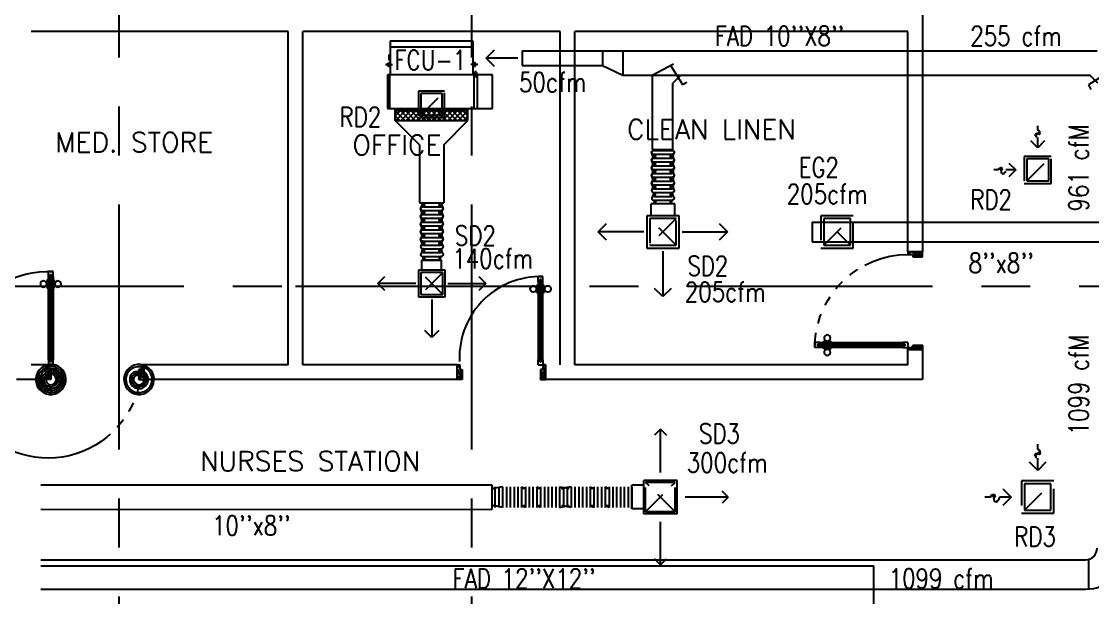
# Model space of a CAD drawing. Extents: x 417866029 to 417866302, y 43498045 to 43498122.
# Drawn here: x 417866034.4 to 417866045.34, y 43498059 to 43498064.87 of the extents above; entities that cross this region are included whole.
import ezdxf
from ezdxf.enums import TextEntityAlignment as Align

# ---------------------------------------------------------------- set-up
doc = ezdxf.new("R2010")
doc.units = 0
doc.header["$MEASUREMENT"] = 0
doc.linetypes.add('CENTERX2', pattern=[4, 2.5, -0.5, 0.5, -0.5])
doc.linetypes.add('HIDDEN', pattern=[0.375, 0.25, -0.125])
doc.layers.get('0').update_dxf_attribs({"linetype": 'CONTINUOUS'})
for name, color, linetype in [('A_COUNTER', 9, 'CONTINUOUS'), ('AXES', 11, 'CENTERX2'), ('DOOR', 9, 'CONTINUOUS'), ('DUCT', 6, 'CONTINUOUS'), ('EXDUCT', 10, 'CONTINUOUS'), ('FCU', 6, 'CONTINUOUS'), ('Locker', 9, 'CONTINUOUS'), ('M-AC-FLEX', 7, 'CONTINUOUS'), ('M-EGU.', 2, 'CONTINUOUS'), ('M-TEXT', 2, 'CONTINUOUS'), ('RM-NAME', 9, 'CONTINUOUS'), ('WALL', 9, 'CONTINUOUS')]:
    doc.layers.add(name, color=color, linetype=linetype)
doc.styles.add('ROMANS', font='ROMANS.shx', dxfattribs={"width": 0.6})

# ---------------------------------------------------------------- blocks, each defined once
blk = doc.blocks.new('DOOR90')
at = {"layer": 'DOOR', "color": 7, "linetype": 'ByBlock'}
for p, q in [((-150, 0), (0, 0)), ((-150, 0), (-150, -25)), ((0, -50), (-114, 0)), ((0, -50), (-40, 0)), ((0, -50), (0, 0)), ((-1000, -25), (-1050, -25)), ((-1050, -75), (-1050, -25)), ((-1050, -25), (-1050, -75)), ((-1000, -75), (-1050, -75)), ((-1000, -42), (-1020, -42)), ((-1020, -42), (-1020, -58)), ((-1000, -58), (-1020, -58)), ((-1000, -25), (-1000, -42)), ((-1000, -58), (-1000, -75)), ((-878, -18), (-968, -18)), ((-968, -25), (-968, -18)), ((-968, -75), (-968, -82)), ((-878, -82), (-968, -82)), ((-955, -9), (-890, -9)), ((-955, -18), (-955, -9)), ((-955, -18), (-890, -18)), ((-955, -82), (-890, -82)), ((-955, -82), (-955, -91)), ((-955, -91), (-890, -91)), ((-890, -18), (-890, -9)), ((-890, -82), (-890, -91)), ((-878, -25), (-878, -18)), ((-878, -75), (-878, -82)), ((-200, -25), (-150, -25)), ((-200, -42), (-200, -25)), ((-180, -42), (-200, -42)), ((-200, -58), (-180, -58)), ((-200, -75), (-200, -58)), ((-150, -75), (-200, -75)), ((-180, -58), (-180, -42)), ((-150, -25), (-100, -25)), ((-150, -75), (-150, -25)), ((-100, -25), (-100, -50)), ((0, -50), (-100, -37)), ((-100, -50), (0, -50)), ((0, -850), (-114, -900)), ((-100, -875), (-100, -850)), ((0, -850), (-100, -863)), ((-100, -850), (0, -850)), ((0, -850), (-40, -900)), ((0, -850), (0, -900)), ((-150, -875), (-100, -875)), ((-150, -900), (-150, -875)), ((-150, -900), (0, -900)), ((0, -900), (-150, -900))]:
    blk.add_line(p, q, dxfattribs=at)
at = {"layer": 'DOOR', "linetype": 'ByBlock'}
for p, q in [((-200, -25), (-1000, -25)), ((-200, -42), (-1000, -42)), ((-200, -58), (-1000, -58)), ((-1000, -75), (-200, -75))]:
    blk.add_line(p, q, dxfattribs=at)
at = {"layer": 'DOOR', "color": 7, "linetype": 'ByBlock'}
for centre in [(-923, 24), (-923, -124)]:
    blk.add_circle(centre, 32.4, dxfattribs=at)
for centre, radius, start, end in [((0, -50), 154, 161.1053, 166.2858), ((0, -50), 94.4, 148.0182, 180), ((0, -50), 134, 158.1598, 169.28), ((0, -50), 114, 154.0838, 167.3774), ((0, -50), 74.4, 137.7764, 180), ((0, -50), 54.4, 113.2074, 180), ((0, -50), 34.4, 90, 180), ((0, -50), 14.4, 90, 180), ((0, -850), 94.4, 180, 211.9818), ((0, -850), 74.4, 180, 222.2236), ((0, -850), 54.4, 180, 246.7926), ((0, -850), 34.4, 180, 270), ((0, -850), 14.4, 180, 270), ((0, -850), 154, 193.7142, 198.8947), ((0, -850), 134, 190.72, 201.8402)]:
    blk.add_arc(centre, radius, start, end, dxfattribs=at)
at = {"layer": 'DOOR', "linetype": 'HIDDEN', "ltscale": 0.5}
blk.add_arc((-222, -50), 828, 178.2701, 275.003, dxfattribs=at)
blk = doc.blocks.new('DOOR-10')
at = {"layer": 'DOOR', "color": 0, "linetype": 'ByBlock'}
for p, q in [((-26, 1100), (-76, 1100)), ((-76, 1100), (-26, 1100)), ((-76, 1050), (-76, 1100)), ((-26, 1050), (-26, 1100)), ((-83, 1005), (-92, 1005)), ((-92, 1005), (-92, 940)), ((-76, 1018), (-83, 1018)), ((-83, 928), (-83, 1018)), ((-83, 1005), (-83, 940)), ((-59, 1050), (-76, 1050)), ((-43, 1070), (-59, 1070)), ((-59, 1050), (-59, 1070)), ((-43, 1050), (-43, 1070)), ((-26, 1050), (-43, 1050)), ((-26, 1018), (-18, 1018)), ((-18, 928), (-18, 1018)), ((-18, 1005), (-9, 1005)), ((-18, 1005), (-18, 940)), ((-9, 1005), (-9, 940)), ((-83, 940), (-92, 940)), ((-76, 928), (-83, 928)), ((-26, 928), (-18, 928)), ((-18, 940), (-9, 940)), ((-1001, 0), (-1001, 150)), ((-1001, 150), (-976, 150)), ((-1001, 150), (-1001, 0)), ((-976, 150), (-976, 100)), ((-76, 200), (-59, 200)), ((-76, 150), (-76, 200)), ((-76, 150), (-26, 150)), ((-59, 200), (-59, 180)), ((-59, 180), (-43, 180)), ((-43, 200), (-26, 200)), ((-43, 180), (-43, 200)), ((-26, 200), (-26, 150)), ((-1, 150), (-26, 150)), ((-26, 150), (-26, 100)), ((-951, 0), (-1001, 0)), ((-976, 100), (-951, 100)), ((-951, 100), (-951, 0)), ((-51, 100), (-51, 0)), ((-26, 100), (-51, 100)), ((-51, 0), (-1, 0))]:
    blk.add_line(p, q, dxfattribs=at)
at = {"layer": 'DOOR', "linetype": 'ByBlock'}
for p, q in [((-76, 1050), (-76, 200)), ((-59, 200), (-59, 1050)), ((-43, 200), (-43, 1050)), ((-26, 200), (-26, 1050))]:
    blk.add_line(p, q, dxfattribs=at)
at = {"layer": 'DOOR', "color": 9, "linetype": 'ByBlock'}
for p, q in [((-951, 0), (-1001, 114)), ((-51, 0), (-1, 114)), ((-1, 0), (-1, 150)), ((-951, 0), (-1001, 40)), ((-951, 0), (-964, 100)), ((-51, 0), (-37, 100)), ((-51, 0), (-1, 40))]:
    blk.add_line(p, q, dxfattribs=at)
at = {"layer": 'DOOR', "color": 0, "linetype": 'ByBlock'}
for centre in [(-124, 973), (23, 973)]:
    blk.add_circle(centre, 32.4, dxfattribs=at)
at = {"layer": 'DOOR', "linetype": 'HIDDEN', "ltscale": 0.5}
blk.add_arc((-23, 149), 952, 93.1482, 179.9482, dxfattribs=at)
at = {"layer": 'DOOR', "color": 9, "linetype": 'ByBlock'}
for centre, radius, start, end in [((-951, 0), 154, 103.7142, 108.8947), ((-951, 0), 134, 100.72, 111.8402), ((-51, 0), 134, 68.1598, 79.28), ((-51, 0), 114, 64.0838, 77.3774), ((-51, 0), 154, 71.1053, 76.2858), ((-951, 0), 94.4, 90, 121.9818), ((-951, 0), 74.4, 90, 132.2236), ((-951, 0), 54.4, 90, 156.7926), ((-951, 0), 34.4, 90, 180), ((-951, 0), 14.4, 90, 180), ((-51, 0), 94.4, 58.0182, 90), ((-51, 0), 74.4, 47.7764, 90), ((-51, 0), 54.4, 23.2074, 90), ((-51, 0), 34.4, 0, 90), ((-51, 0), 14.4, 0, 90)]:
    blk.add_arc(centre, radius, start, end, dxfattribs=at)
blk = doc.blocks.new('*X37')
at = {"color": 0}
for p, q in [((16890, -2467), (16943, -2414)), ((16890, -2520), (16990, -2420)), ((16990, -2565), (16890, -2465)), ((16890, -2573), (16990, -2473)), ((16990, -2512), (16892, -2414)), ((16990, -2459), (16945, -2414)), ((16990, -2619), (16890, -2519)), ((16890, -2626), (16990, -2526)), ((16990, -2672), (16890, -2572)), ((16890, -2679), (16990, -2579)), ((16990, -2725), (16890, -2625)), ((16890, -2732), (16990, -2632)), ((16990, -2778), (16890, -2678)), ((16890, -2785), (16990, -2685)), ((16990, -2831), (16890, -2731)), ((16890, -2838), (16990, -2738)), ((16990, -2884), (16890, -2784)), ((16890, -2891), (16990, -2791)), ((16990, -2937), (16890, -2837)), ((16890, -2944), (16990, -2844)), ((16990, -2990), (16890, -2890)), ((16890, -2997), (16990, -2897)), ((16990, -3043), (16890, -2943)), ((16890, -3050), (16990, -2950)), ((16990, -3096), (16890, -2996)), ((16890, -3103), (16990, -3003)), ((16990, -3149), (16890, -3049)), ((16892, -3155), (16990, -3056)), ((16944, -3155), (16890, -3102)), ((16945, -3155), (16990, -3109))]:
    blk.add_line(p, q, dxfattribs=at)
blk = doc.blocks.new('WHE06')
at = {"color": 3}
for p, q in [((689, 622), (346, 622)), ((346, 622), (346, 469)), ((689, 469), (689, 622)), ((232, 452), (232, 422)), ((232, 452), (252, 452)), ((242, 472), (242, 399)), ((252, 452), (252, 422)), ((305, 448), (373, 448)), ((321, 458), (321, 438)), ((321, 458), (346, 458)), ((321, 438), (346, 438)), ((60, -422), (60, 422)), ((212, 437), (269, 437)), ((346, 430), (689, 430)), ((811, 371), (689, 371)), ((711, -371), (711, 371)), ((811, -371), (811, 371)), ((142, -437), (142, -422)), ((142, -437), (197, -437)), ((197, -437), (197, -422)), ((221, -437), (269, -437)), ((232, -452), (232, -422)), ((242, -472), (242, -399)), ((252, -452), (252, -422)), ((346, -430), (689, -430)), ((811, -371), (689, -371)), ((232, -452), (252, -452))]:
    blk.add_line(p, q, dxfattribs=at)
at = {"color": 6}
for p, q in [((346, 469), (346, -451)), ((689, 469), (346, 469)), ((689, -451), (689, 469)), ((0, -422), (0, 422)), ((0, 422), (346, 422)), ((0, -422), (346, -422)), ((346, -451), (689, -451))]:
    blk.add_line(p, q, dxfattribs=at)
at = {"color": 11}
blk.add_blockref('*X37', (-16179, 2784), dxfattribs=at)
blk = doc.blocks.new('RM1')
at = {"layer": 'RM-NAME', "style": 'ROMANS'}
for tag, p in [('ROOMNAME1', (0, 324)), ('ROOMNAME2', (0, 0))]:
    blk.add_attdef(tag, text='', height=200, dxfattribs=at).set_placement(p, align=Align.MIDDLE)

msp = doc.modelspace()

# ---------------------------------------------------------------- linework, layer by layer
at = {"layer": 'A_COUNTER'}
msp.add_line((417866034.603, 43498059.321), (417866043.105, 43498059.321), dxfattribs=at)
at = {"layer": 'AXES'}
for p, q in [((417866035.403, 43498044.506), (417866035.403, 43498121.777)), ((417866035.403, 43498044.506), (417866035.403, 43498121.777)), ((417866039.003, 43498044.506), (417866039.003, 43498121.777)), ((417866039.003, 43498044.506), (417866039.003, 43498121.777)), ((417866029.563, 43498062.171), (417866037.203, 43498062.171)), ((417866037.203, 43498062.171), (417866053.157, 43498062.171))]:
    msp.add_line(p, q, dxfattribs=at)
at = {"layer": 'DUCT'}
for p, q in [((417866039.517, 43498064.573), (417866045.386, 43498064.573)), ((417866039.517, 43498064.423), (417866040.337, 43498064.423)), ((417866040.844, 43498064.324), (417866041.061, 43498064.441)), ((417866041.032, 43498064.421), (417866041.152, 43498064.229)), ((417866040.543, 43498064.323), (417866045.311, 43498064.323)), ((417866040.844, 43498064.324), (417866040.844, 43498063.566)), ((417866041.134, 43498064.324), (417866041.054, 43498064.244)), ((417866045.533, 43498064.373), (417866045.297, 43498064.225)), ((417866045.391, 43498064.243), (417866045.311, 43498064.323)), ((417866041.054, 43498063.566), (417866041.054, 43498064.244)), ((417866041.152, 43498064.229), (417866041.197, 43498064.252)), ((417866041.152, 43498064.229), (417866041.152, 43498064.229)), ((417866045.297, 43498064.225), (417866045.297, 43498064.225)), ((417866045.297, 43498064.225), (417866045.32, 43498064.179)), ((417866040.844, 43498063.566), (417866041.054, 43498063.566))]:
    msp.add_line(p, q, dxfattribs=at)
at = {"layer": 'DUCT', "ltscale": 0.3}
for p, q in [((417866039.517, 43498064.573), (417866039.517, 43498064.423)), ((417866040.337, 43498064.573), (417866040.337, 43498064.423)), ((417866040.543, 43498064.573), (417866040.543, 43498064.323)), ((417866040.337, 43498064.423), (417866040.543, 43498064.323))]:
    msp.add_line(p, q, dxfattribs=at)
at = {"layer": 'DUCT', "linetype": 'ByBlock'}
for p, q in [((417866038.466, 43498063.613), (417866038.22, 43498063.863)), ((417866038.716, 43498063.613), (417866038.962, 43498063.863)), ((417866038.466, 43498063.613), (417866038.466, 43498063.021)), ((417866038.716, 43498063.613), (417866038.716, 43498063.021)), ((417866038.466, 43498063.021), (417866038.661, 43498063.021)), ((417866038.661, 43498063.021), (417866038.716, 43498063.021)), ((417866034.603, 43498060.146), (417866039.206, 43498060.144)), ((417866039.206, 43498060.144), (417866039.206, 43498059.894)), ((417866034.603, 43498059.896), (417866039.206, 43498059.894)), ((417866034.603, 43498059.381), (417866045.266, 43498059.381)), ((417866045.296, 43498059.381), (417866045.296, 43498059.082)), ((417866034.603, 43498059.081), (417866045.266, 43498059.081))]:
    msp.add_line(p, q, dxfattribs=at)
for radius in [0.42, 0.12]:
    msp.add_arc((417866045.266, 43498059.501), radius, 270, 0, dxfattribs=at)
at = {"layer": 'EXDUCT', "linetype": 'ByBlock'}
for p, q in [((417866042.475, 43498062.826), (417866046.342, 43498062.826)), ((417866042.475, 43498062.826), (417866042.475, 43498062.626)), ((417866042.731, 43498062.726), (417866042.866, 43498062.591)), ((417866042.475, 43498062.626), (417866046.442, 43498062.626))]:
    msp.add_line(p, q, dxfattribs=at)
at = {"layer": 'Locker', "color": 0, "linetype": 'ByBlock', "ltscale": 0.3}
msp.add_line((417866043.105, 43498058.572), (417866043.105, 43498059.321), dxfattribs=at)
at = {"layer": 'M-AC-FLEX', "color": 11}
for p, q in [((417866040.857, 43498063.556), (417866041.048, 43498063.556)), ((417866040.857, 43498063.517), (417866041.048, 43498063.517)), ((417866040.857, 43498063.478), (417866041.048, 43498063.478)), ((417866040.857, 43498063.439), (417866041.048, 43498063.439)), ((417866040.857, 43498063.4), (417866041.048, 43498063.4)), ((417866040.857, 43498063.361), (417866041.048, 43498063.361)), ((417866040.857, 43498063.322), (417866041.048, 43498063.322)), ((417866040.857, 43498063.283), (417866041.048, 43498063.283)), ((417866040.857, 43498063.244), (417866041.048, 43498063.244)), ((417866040.857, 43498063.205), (417866041.048, 43498063.205)), ((417866040.857, 43498063.166), (417866041.048, 43498063.166)), ((417866040.857, 43498063.127), (417866041.048, 43498063.127)), ((417866040.857, 43498063.088), (417866041.048, 43498063.088)), ((417866040.857, 43498063.05), (417866041.048, 43498063.05)), ((417866040.857, 43498063.05), (417866041.048, 43498063.05)), ((417866038.498, 43498062.982), (417866038.689, 43498062.982)), ((417866038.498, 43498062.943), (417866038.689, 43498062.943)), ((417866038.498, 43498062.904), (417866038.689, 43498062.904)), ((417866038.498, 43498062.865), (417866038.689, 43498062.865)), ((417866038.498, 43498062.826), (417866038.689, 43498062.826)), ((417866038.498, 43498062.787), (417866038.689, 43498062.787)), ((417866038.498, 43498062.748), (417866038.689, 43498062.748)), ((417866038.498, 43498062.709), (417866038.689, 43498062.709)), ((417866038.498, 43498062.67), (417866038.689, 43498062.67)), ((417866038.498, 43498062.631), (417866038.689, 43498062.631)), ((417866038.498, 43498062.592), (417866038.689, 43498062.592)), ((417866038.498, 43498062.553), (417866038.689, 43498062.553)), ((417866038.498, 43498062.514), (417866038.689, 43498062.514)), ((417866038.498, 43498062.476), (417866038.689, 43498062.476)), ((417866038.498, 43498062.476), (417866038.689, 43498062.476)), ((417866038.498, 43498062.437), (417866038.689, 43498062.437)), ((417866038.498, 43498062.437), (417866038.689, 43498062.437)), ((417866039.238, 43498060.126), (417866039.238, 43498059.915)), ((417866039.277, 43498060.126), (417866039.277, 43498059.915)), ((417866039.316, 43498060.126), (417866039.316, 43498059.915)), ((417866039.355, 43498060.126), (417866039.355, 43498059.915)), ((417866039.394, 43498060.126), (417866039.394, 43498059.915)), ((417866039.433, 43498060.126), (417866039.433, 43498059.915)), ((417866039.472, 43498060.126), (417866039.472, 43498059.915)), ((417866039.51, 43498060.126), (417866039.51, 43498059.915)), ((417866039.51, 43498060.126), (417866039.51, 43498059.915)), ((417866039.549, 43498060.126), (417866039.549, 43498059.915)), ((417866039.549, 43498060.126), (417866039.549, 43498059.915)), ((417866039.587, 43498060.126), (417866039.587, 43498059.915)), ((417866039.587, 43498060.126), (417866039.587, 43498059.915)), ((417866039.626, 43498060.126), (417866039.626, 43498059.915)), ((417866039.626, 43498060.126), (417866039.626, 43498059.915)), ((417866039.665, 43498060.126), (417866039.665, 43498059.915)), ((417866039.665, 43498060.126), (417866039.665, 43498059.915)), ((417866039.704, 43498060.126), (417866039.704, 43498059.915)), ((417866039.704, 43498060.126), (417866039.704, 43498059.915)), ((417866039.742, 43498060.126), (417866039.742, 43498059.915)), ((417866039.781, 43498060.126), (417866039.781, 43498059.915)), ((417866039.82, 43498060.126), (417866039.82, 43498059.915)), ((417866039.859, 43498060.126), (417866039.859, 43498059.915)), ((417866039.898, 43498060.126), (417866039.898, 43498059.915)), ((417866039.937, 43498060.126), (417866039.937, 43498059.915)), ((417866039.937, 43498060.126), (417866039.937, 43498059.915)), ((417866039.976, 43498060.126), (417866039.976, 43498059.915)), ((417866039.976, 43498060.126), (417866039.976, 43498059.915)), ((417866040.015, 43498060.126), (417866040.015, 43498059.915)), ((417866040.054, 43498060.126), (417866040.054, 43498059.915)), ((417866040.093, 43498060.126), (417866040.093, 43498059.915)), ((417866040.132, 43498060.126), (417866040.132, 43498059.915)), ((417866040.171, 43498060.126), (417866040.171, 43498059.915)), ((417866040.209, 43498060.126), (417866040.209, 43498059.915)), ((417866040.209, 43498060.126), (417866040.209, 43498059.915)), ((417866040.248, 43498060.126), (417866040.248, 43498059.915)), ((417866040.248, 43498060.126), (417866040.248, 43498059.915)), ((417866040.286, 43498060.126), (417866040.286, 43498059.915)), ((417866040.286, 43498060.126), (417866040.286, 43498059.915)), ((417866040.325, 43498060.126), (417866040.325, 43498059.915)), ((417866040.325, 43498060.126), (417866040.325, 43498059.915)), ((417866040.364, 43498060.126), (417866040.364, 43498059.915)), ((417866040.364, 43498060.126), (417866040.364, 43498059.915)), ((417866040.403, 43498060.126), (417866040.403, 43498059.915)), ((417866040.403, 43498060.126), (417866040.403, 43498059.915)), ((417866040.441, 43498060.126), (417866040.441, 43498059.915)), ((417866040.48, 43498060.126), (417866040.48, 43498059.915)), ((417866040.519, 43498060.126), (417866040.519, 43498059.915)), ((417866040.558, 43498060.126), (417866040.558, 43498059.915)), ((417866040.597, 43498060.126), (417866040.597, 43498059.915)), ((417866040.636, 43498060.126), (417866040.636, 43498059.915))]:
    msp.add_line(p, q, dxfattribs=at)
at = {"layer": 'M-AC-FLEX'}
for points in [[(417866040.874, 43498063.566, -0.271058), (417866040.857, 43498063.556, 1), (417866040.857, 43498063.517)], [(417866040.857, 43498063.478, 1), (417866040.857, 43498063.517, -1), (417866040.857, 43498063.556)], [(417866040.857, 43498063.556, 0.271058), (417866040.874, 43498063.566, 0.271058)], [(417866041.048, 43498063.478, -1), (417866041.048, 43498063.517, 1), (417866041.048, 43498063.556)], [(417866041.048, 43498063.556, -0.271059), (417866041.031, 43498063.566, -0.271059)], [(417866041.031, 43498063.566, 0.271058), (417866041.048, 43498063.556, -1), (417866041.048, 43498063.517)], [(417866040.857, 43498063.517, -1), (417866040.857, 43498063.478, 1), (417866040.857, 43498063.439)], [(417866040.857, 43498063.4, 1), (417866040.857, 43498063.439, -1), (417866040.857, 43498063.478)], [(417866040.857, 43498063.439, -1), (417866040.857, 43498063.4, 1), (417866040.857, 43498063.361, -0.000618), (417866040.857, 43498063.361, -0.000618)], [(417866041.048, 43498063.517, 1), (417866041.048, 43498063.478, -1), (417866041.048, 43498063.439)], [(417866041.048, 43498063.4, -1), (417866041.048, 43498063.439, 1), (417866041.048, 43498063.478)], [(417866041.048, 43498063.439, 1), (417866041.048, 43498063.4, -1), (417866041.048, 43498063.361)], [(417866040.857, 43498063.322, 1), (417866040.857, 43498063.361, -1), (417866040.857, 43498063.4, 0.000618), (417866040.857, 43498063.4, 0.000618)], [(417866040.857, 43498063.361, -1), (417866040.857, 43498063.322, 1), (417866040.857, 43498063.283)], [(417866041.048, 43498063.322, -1), (417866041.048, 43498063.361, 1), (417866041.048, 43498063.4)], [(417866041.048, 43498063.361, 1), (417866041.048, 43498063.322, -1), (417866041.048, 43498063.283)], [(417866040.857, 43498063.244, 1), (417866040.857, 43498063.283, -1), (417866040.857, 43498063.322)], [(417866040.857, 43498063.283, -1), (417866040.857, 43498063.244, 1), (417866040.857, 43498063.205)], [(417866040.857, 43498063.166, 1), (417866040.857, 43498063.205, -1), (417866040.857, 43498063.244)], [(417866041.048, 43498063.244, -1), (417866041.048, 43498063.283, 1), (417866041.048, 43498063.322)], [(417866041.048, 43498063.283, 1), (417866041.048, 43498063.244, -1), (417866041.048, 43498063.205)], [(417866041.048, 43498063.166, -1), (417866041.048, 43498063.205, 1), (417866041.048, 43498063.244)], [(417866040.857, 43498063.205, -1), (417866040.857, 43498063.166, 1), (417866040.857, 43498063.127, -1), (417866040.857, 43498063.088, 1.018005), (417866040.857, 43498063.05)], [(417866041.048, 43498063.205, 1), (417866041.048, 43498063.166, -1), (417866041.048, 43498063.127, 1), (417866041.048, 43498063.088, -1.018005), (417866041.048, 43498063.05)], [(417866038.498, 43498063.021, -1), (417866038.498, 43498062.982, 1), (417866038.498, 43498062.943)], [(417866038.498, 43498062.982, 1), (417866038.498, 43498063.021, -0.000618), (417866038.498, 43498063.021, -0.000618)], [(417866038.689, 43498062.982, -0.998764), (417866038.689, 43498063.021, -0.998764)], [(417866038.689, 43498063.021, 1), (417866038.689, 43498062.982, -1), (417866038.689, 43498062.943)], [(417866038.498, 43498062.904, 1), (417866038.498, 43498062.943, -1), (417866038.498, 43498062.982)], [(417866038.498, 43498062.943, -1), (417866038.498, 43498062.904, 1), (417866038.498, 43498062.865)], [(417866038.498, 43498062.826, 1), (417866038.498, 43498062.865, -1), (417866038.498, 43498062.904)], [(417866038.689, 43498062.904, -1), (417866038.689, 43498062.943, 1), (417866038.689, 43498062.982)], [(417866038.689, 43498062.943, 1), (417866038.689, 43498062.904, -1), (417866038.689, 43498062.865)], [(417866038.689, 43498062.826, -1), (417866038.689, 43498062.865, 1), (417866038.689, 43498062.904)], [(417866038.498, 43498062.865, -1), (417866038.498, 43498062.826, 1), (417866038.498, 43498062.787, -0.000618), (417866038.498, 43498062.787, -0.000618)], [(417866038.498, 43498062.748, 1), (417866038.498, 43498062.787, -1), (417866038.498, 43498062.826, 0.000618), (417866038.498, 43498062.826, 0.000618)], [(417866038.498, 43498062.787, -1), (417866038.498, 43498062.748, 1), (417866038.498, 43498062.709)], [(417866038.689, 43498062.865, 1), (417866038.689, 43498062.826, -1), (417866038.689, 43498062.787)], [(417866038.689, 43498062.748, -1), (417866038.689, 43498062.787, 1), (417866038.689, 43498062.826)], [(417866038.689, 43498062.787, 1), (417866038.689, 43498062.748, -1), (417866038.689, 43498062.709)], [(417866038.498, 43498062.67, 1), (417866038.498, 43498062.709, -1), (417866038.498, 43498062.748)], [(417866038.498, 43498062.709, -1), (417866038.498, 43498062.67, 1), (417866038.498, 43498062.631)], [(417866038.498, 43498062.592, 1), (417866038.498, 43498062.631, -1), (417866038.498, 43498062.67)], [(417866038.689, 43498062.67, -1), (417866038.689, 43498062.709, 1), (417866038.689, 43498062.748)], [(417866038.689, 43498062.709, 1), (417866038.689, 43498062.67, -1), (417866038.689, 43498062.631)], [(417866038.689, 43498062.592, -1), (417866038.689, 43498062.631, 1), (417866038.689, 43498062.67)], [(417866038.498, 43498062.631, -1), (417866038.498, 43498062.592, 1), (417866038.498, 43498062.553, -1), (417866038.498, 43498062.514, 1.018005), (417866038.498, 43498062.476)], [(417866038.689, 43498062.631, 1), (417866038.689, 43498062.592, -1), (417866038.689, 43498062.553, 1), (417866038.689, 43498062.514, -1.018005), (417866038.689, 43498062.476)], [(417866038.515, 43498062.465, -0.008922), (417866038.516, 43498062.465)], [(417866038.69, 43498062.437, 0.008922), (417866038.689, 43498062.437)], [(417866039.316, 43498060.126, -1), (417866039.277, 43498060.126, 1), (417866039.238, 43498060.126, -0.627042), (417866039.206, 43498060.111, -0.627042)], [(417866039.277, 43498060.126, 1), (417866039.316, 43498060.126, -1), (417866039.355, 43498060.126)], [(417866039.394, 43498060.126, -1), (417866039.355, 43498060.126, 1), (417866039.316, 43498060.126)], [(417866039.316, 43498060.126, -1), (417866039.355, 43498060.126)], [(417866039.355, 43498060.126, 1), (417866039.316, 43498060.126)], [(417866039.355, 43498060.126, 1), (417866039.394, 43498060.126, -1), (417866039.433, 43498060.126, 1), (417866039.472, 43498060.126, -1.018005), (417866039.51, 43498060.126)], [(417866039.626, 43498060.126, -1), (417866039.587, 43498060.126, 1.018005), (417866039.549, 43498060.126)], [(417866039.587, 43498060.126, 1), (417866039.626, 43498060.126, -1.018005), (417866039.665, 43498060.126)], [(417866039.859, 43498060.126, -1), (417866039.82, 43498060.126, 1), (417866039.781, 43498060.126, -1), (417866039.742, 43498060.126, 1.018005), (417866039.704, 43498060.126)], [(417866039.82, 43498060.126, 1), (417866039.859, 43498060.126, -1), (417866039.898, 43498060.126)], [(417866039.898, 43498060.126, 1), (417866039.859, 43498060.126)], [(417866039.937, 43498060.126, -1), (417866039.898, 43498060.126, 1), (417866039.859, 43498060.126)], [(417866039.859, 43498060.126, -1), (417866039.898, 43498060.126)], [(417866039.898, 43498060.126, 1), (417866039.937, 43498060.126, -1), (417866039.976, 43498060.126, 0.627042), (417866040.007, 43498060.111, 0.627042)], [(417866040.015, 43498060.126, -1), (417866039.976, 43498060.126, 1), (417866039.937, 43498060.126, -0.627042), (417866039.905, 43498060.111, -0.627042)], [(417866039.976, 43498060.126, 1), (417866040.015, 43498060.126, -1), (417866040.054, 43498060.126)], [(417866040.093, 43498060.126, -1), (417866040.054, 43498060.126, 1), (417866040.015, 43498060.126)], [(417866040.015, 43498060.126, -1), (417866040.054, 43498060.126)], [(417866040.054, 43498060.126, 1), (417866040.015, 43498060.126)], [(417866040.054, 43498060.126, 1), (417866040.093, 43498060.126, -1), (417866040.132, 43498060.126, 1), (417866040.171, 43498060.126, -1.018005), (417866040.209, 43498060.126)], [(417866040.325, 43498060.126, -1), (417866040.286, 43498060.126, 1.018005), (417866040.248, 43498060.126)], [(417866040.286, 43498060.126, 1), (417866040.325, 43498060.126, -1.018005), (417866040.364, 43498060.126)], [(417866040.558, 43498060.126, -1), (417866040.519, 43498060.126, 1), (417866040.48, 43498060.126, -1), (417866040.441, 43498060.126, 1.018005), (417866040.403, 43498060.126)], [(417866040.519, 43498060.126, 1), (417866040.558, 43498060.126, -1), (417866040.597, 43498060.126)], [(417866040.597, 43498060.126, 1), (417866040.558, 43498060.126)], [(417866040.636, 43498060.126, -1), (417866040.597, 43498060.126, 1), (417866040.558, 43498060.126)], [(417866040.558, 43498060.126, -1), (417866040.597, 43498060.126)], [(417866039.316, 43498059.915, 1), (417866039.277, 43498059.915, -1), (417866039.238, 43498059.915, 0.627042), (417866039.206, 43498059.931, 0.627042)], [(417866039.277, 43498059.915, -1), (417866039.316, 43498059.915, 1), (417866039.355, 43498059.915)], [(417866039.394, 43498059.915, 1), (417866039.355, 43498059.915, -1), (417866039.316, 43498059.915)], [(417866039.316, 43498059.915, 1.000001), (417866039.355, 43498059.915)], [(417866039.355, 43498059.915, -1.000001), (417866039.316, 43498059.915)], [(417866039.355, 43498059.915, -1), (417866039.394, 43498059.915, 1), (417866039.433, 43498059.915, -1), (417866039.472, 43498059.915, 1.018005), (417866039.51, 43498059.915)], [(417866039.626, 43498059.915, 1), (417866039.587, 43498059.915, -1.018005), (417866039.549, 43498059.915)], [(417866039.587, 43498059.915, -1), (417866039.626, 43498059.915, 1.018005), (417866039.665, 43498059.915)], [(417866039.859, 43498059.915, 1), (417866039.82, 43498059.915, -1), (417866039.781, 43498059.915, 1), (417866039.742, 43498059.915, -1.018005), (417866039.704, 43498059.915)], [(417866039.82, 43498059.915, -1), (417866039.859, 43498059.915, 1), (417866039.898, 43498059.915)], [(417866039.937, 43498059.915, 1), (417866039.898, 43498059.915, -1), (417866039.859, 43498059.915)], [(417866039.898, 43498059.915, -1.000001), (417866039.859, 43498059.915)], [(417866039.859, 43498059.915, 1.000001), (417866039.898, 43498059.915)], [(417866039.898, 43498059.915, -1), (417866039.937, 43498059.915, 1), (417866039.976, 43498059.915, -0.627042), (417866040.007, 43498059.931, -0.627042)], [(417866040.015, 43498059.915, 1), (417866039.976, 43498059.915, -1), (417866039.937, 43498059.915, 0.627042), (417866039.905, 43498059.931, 0.627042)], [(417866039.976, 43498059.915, -1), (417866040.015, 43498059.915, 1), (417866040.054, 43498059.915)], [(417866040.093, 43498059.915, 1), (417866040.054, 43498059.915, -1), (417866040.015, 43498059.915)], [(417866040.015, 43498059.915, 1.000001), (417866040.054, 43498059.915)], [(417866040.054, 43498059.915, -1.000001), (417866040.015, 43498059.915)], [(417866040.054, 43498059.915, -1), (417866040.093, 43498059.915, 1), (417866040.132, 43498059.915, -1), (417866040.171, 43498059.915, 1.018005), (417866040.209, 43498059.915)], [(417866040.325, 43498059.915, 1), (417866040.286, 43498059.915, -1.018005), (417866040.248, 43498059.915)], [(417866040.286, 43498059.915, -1), (417866040.325, 43498059.915, 1.018005), (417866040.364, 43498059.915)], [(417866040.558, 43498059.915, 1), (417866040.519, 43498059.915, -1), (417866040.48, 43498059.915, 1), (417866040.441, 43498059.915, -1.018005), (417866040.403, 43498059.915)], [(417866040.519, 43498059.915, -1), (417866040.558, 43498059.915, 1), (417866040.597, 43498059.915)], [(417866040.636, 43498059.915, 1), (417866040.597, 43498059.915, -1), (417866040.558, 43498059.915)], [(417866040.597, 43498059.915, -1.000001), (417866040.558, 43498059.915)], [(417866040.558, 43498059.915, 1.000001), (417866040.597, 43498059.915)]]:
    msp.add_lwpolyline(points, format="xyb", dxfattribs=at)
for centre, start, end in [((417866040.857, 43498063.03), 298.4314, 90), ((417866040.857, 43498063.03), 270, 61.5686), ((417866041.048, 43498063.03), 89.9822, 241.5686), ((417866041.048, 43498063.03), 89.9822, 241.5686), ((417866041.048, 43498063.03), 118.4314, 270.0178), ((417866041.048, 43498063.03), 118.4314, 270.0178), ((417866038.498, 43498062.456), 298.4314, 90), ((417866038.498, 43498062.456), 270, 61.5686), ((417866038.689, 43498062.456), 89.9822, 241.5686), ((417866038.689, 43498062.456), 89.9822, 241.5686), ((417866038.689, 43498062.456), 118.4314, 270.0178), ((417866038.689, 43498062.456), 118.4314, 270.0178), ((417866039.529, 43498060.126), 180, 331.5686), ((417866039.529, 43498060.126), 208.4314, 0), ((417866039.684, 43498060.126), 180, 331.5686), ((417866039.684, 43498060.126), 208.4314, 0), ((417866040.229, 43498060.126), 180, 331.5686), ((417866040.229, 43498060.126), 208.4314, 0), ((417866040.383, 43498060.126), 180, 331.5686), ((417866040.383, 43498060.126), 208.4314, 0), ((417866039.529, 43498059.915), 28.4314, 180.0178), ((417866039.529, 43498059.915), 28.4314, 180.0178), ((417866039.529, 43498059.915), 359.9822, 151.5686), ((417866039.529, 43498059.915), 359.9822, 151.5686), ((417866039.684, 43498059.915), 28.4314, 180.0178), ((417866039.684, 43498059.915), 28.4314, 180.0178), ((417866039.684, 43498059.915), 359.9822, 151.5686), ((417866039.684, 43498059.915), 359.9822, 151.5686), ((417866040.229, 43498059.915), 28.4314, 180.0178), ((417866040.229, 43498059.915), 28.4314, 180.0178), ((417866040.229, 43498059.915), 359.9822, 151.5686), ((417866040.229, 43498059.915), 359.9822, 151.5686), ((417866040.383, 43498059.915), 28.4314, 180.0178), ((417866040.383, 43498059.915), 28.4314, 180.0178), ((417866040.383, 43498059.915), 359.9822, 151.5686), ((417866040.383, 43498059.915), 359.9822, 151.5686)]:
    msp.add_arc(centre, 0.0195, start, end, dxfattribs=at)
at = {"layer": 'M-EGU.'}
for p, q in [((417866039.147, 43498064.498), (417866039.232, 43498064.583)), ((417866039.471, 43498064.498), (417866039.147, 43498064.498)), ((417866039.232, 43498064.413), (417866039.147, 43498064.498)), ((417866038.7, 43498064.136), (417866038.482, 43498064.136)), ((417866038.482, 43498064.136), (417866038.482, 43498063.918)), ((417866038.7, 43498063.918), (417866038.7, 43498064.136)), ((417866038.482, 43498063.918), (417866038.7, 43498063.918)), ((417866044.779, 43498063.765), (417866044.779, 43498063.808)), ((417866044.779, 43498063.583), (417866044.779, 43498063.69)), ((417866044.779, 43498063.583), (417866044.708, 43498063.653)), ((417866044.849, 43498063.653), (417866044.779, 43498063.583)), ((417866044.891, 43498063.47), (417866044.666, 43498063.47)), ((417866044.666, 43498063.47), (417866044.666, 43498063.245)), ((417866044.891, 43498063.245), (417866044.891, 43498063.47)), ((417866044.373, 43498063.358), (417866044.329, 43498063.358)), ((417866044.554, 43498063.358), (417866044.452, 43498063.358)), ((417866044.483, 43498063.428), (417866044.554, 43498063.358)), ((417866044.554, 43498063.358), (417866044.483, 43498063.287)), ((417866044.666, 43498063.245), (417866044.891, 43498063.245)), ((417866040.833, 43498062.891), (417866040.833, 43498063.011)), ((417866041.073, 43498063.011), (417866040.833, 43498063.011)), ((417866041.073, 43498062.891), (417866041.073, 43498063.011)), ((417866040.788, 43498062.891), (417866040.788, 43498062.561)), ((417866041.118, 43498062.891), (417866040.788, 43498062.891)), ((417866041.118, 43498062.561), (417866041.118, 43498062.891)), ((417866040.293, 43498062.726), (417866040.378, 43498062.81)), ((417866041.528, 43498062.81), (417866041.613, 43498062.726)), ((417866042.866, 43498062.861), (417866042.596, 43498062.861)), ((417866042.596, 43498062.861), (417866042.596, 43498062.591)), ((417866042.866, 43498062.591), (417866042.866, 43498062.861)), ((417866040.756, 43498062.726), (417866040.293, 43498062.726)), ((417866040.378, 43498062.641), (417866040.293, 43498062.726)), ((417866041.149, 43498062.726), (417866041.613, 43498062.726)), ((417866041.613, 43498062.726), (417866041.528, 43498062.641)), ((417866040.788, 43498062.561), (417866041.118, 43498062.561)), ((417866042.596, 43498062.591), (417866042.866, 43498062.591)), ((417866040.953, 43498062.529), (417866040.953, 43498062.066)), ((417866038.493, 43498062.337), (417866038.493, 43498062.437)), ((417866038.693, 43498062.437), (417866038.493, 43498062.437)), ((417866038.693, 43498062.337), (417866038.693, 43498062.437)), ((417866038.043, 43498062.199), (417866038.114, 43498062.27)), ((417866038.456, 43498062.337), (417866038.456, 43498062.062)), ((417866038.731, 43498062.337), (417866038.456, 43498062.337)), ((417866038.731, 43498062.062), (417866038.731, 43498062.337)), ((417866039.073, 43498062.27), (417866039.143, 43498062.199)), ((417866038.43, 43498062.199), (417866038.043, 43498062.199)), ((417866038.114, 43498062.128), (417866038.043, 43498062.199)), ((417866038.757, 43498062.199), (417866039.143, 43498062.199)), ((417866039.143, 43498062.199), (417866039.073, 43498062.128)), ((417866040.953, 43498062.066), (417866040.868, 43498062.15)), ((417866041.038, 43498062.15), (417866040.953, 43498062.066)), ((417866038.456, 43498062.062), (417866038.731, 43498062.062)), ((417866038.593, 43498062.035), (417866038.593, 43498061.649)), ((417866038.593, 43498061.649), (417866038.523, 43498061.72)), ((417866038.664, 43498061.72), (417866038.593, 43498061.649)), ((417866040.927, 43498060.712), (417866040.865, 43498060.651)), ((417866040.927, 43498060.273), (417866040.927, 43498060.712)), ((417866040.927, 43498060.712), (417866040.988, 43498060.651)), ((417866044.779, 43498060.509), (417866044.779, 43498060.561)), ((417866044.779, 43498060.291), (417866044.694, 43498060.376)), ((417866044.779, 43498060.291), (417866044.779, 43498060.419)), ((417866044.863, 43498060.376), (417866044.779, 43498060.291)), ((417866041.097, 43498060.191), (417866040.756, 43498060.191)), ((417866040.756, 43498059.85), (417866040.756, 43498060.191)), ((417866041.097, 43498059.85), (417866041.097, 43498060.191)), ((417866044.914, 43498060.156), (417866044.644, 43498060.156)), ((417866044.644, 43498060.156), (417866044.644, 43498059.886)), ((417866044.914, 43498059.886), (417866044.914, 43498060.156)), ((417866040.636, 43498059.901), (417866040.636, 43498060.141)), ((417866040.756, 43498060.141), (417866040.636, 43498060.141)), ((417866041.618, 43498060.021), (417866041.557, 43498060.082)), ((417866044.424, 43498060.106), (417866044.509, 43498060.021)), ((417866041.618, 43498060.021), (417866041.179, 43498060.021)), ((417866041.618, 43498060.021), (417866041.557, 43498059.96)), ((417866044.292, 43498060.021), (417866044.239, 43498060.021)), ((417866044.509, 43498060.021), (417866044.387, 43498060.021)), ((417866044.509, 43498060.021), (417866044.424, 43498059.936)), ((417866040.756, 43498059.901), (417866040.636, 43498059.901)), ((417866041.097, 43498059.85), (417866040.756, 43498059.85)), ((417866044.644, 43498059.886), (417866044.914, 43498059.886)), ((417866040.927, 43498059.33), (417866040.927, 43498059.768)), ((417866040.927, 43498059.33), (417866040.865, 43498059.391)), ((417866040.927, 43498059.33), (417866040.988, 43498059.391))]:
    msp.add_line(p, q, dxfattribs=at)
at = {"layer": 'M-EGU.', "linetype": 'HIDDEN'}
for p, q in [((417866038.724, 43498064.16), (417866038.458, 43498064.16)), ((417866038.458, 43498064.16), (417866038.458, 43498063.894)), ((417866038.482, 43498063.918), (417866038.7, 43498064.136)), ((417866038.724, 43498063.894), (417866038.724, 43498064.16)), ((417866038.458, 43498063.894), (417866038.724, 43498063.894)), ((417866044.916, 43498063.495), (417866044.641, 43498063.495)), ((417866044.641, 43498063.495), (417866044.641, 43498063.22)), ((417866044.666, 43498063.245), (417866044.891, 43498063.47)), ((417866044.916, 43498063.22), (417866044.916, 43498063.495)), ((417866044.641, 43498063.22), (417866044.916, 43498063.22)), ((417866042.896, 43498062.891), (417866042.566, 43498062.891)), ((417866042.566, 43498062.891), (417866042.566, 43498062.561)), ((417866042.896, 43498062.561), (417866042.896, 43498062.891)), ((417866041.088, 43498062.861), (417866040.818, 43498062.861)), ((417866041.088, 43498062.591), (417866040.818, 43498062.861)), ((417866041.088, 43498062.861), (417866040.818, 43498062.591)), ((417866040.818, 43498062.861), (417866040.818, 43498062.591)), ((417866041.088, 43498062.591), (417866041.088, 43498062.861)), ((417866042.596, 43498062.591), (417866042.866, 43498062.861)), ((417866040.818, 43498062.591), (417866041.088, 43498062.591)), ((417866042.566, 43498062.561), (417866042.896, 43498062.561)), ((417866038.706, 43498062.312), (417866038.481, 43498062.312)), ((417866038.706, 43498062.087), (417866038.481, 43498062.312)), ((417866038.706, 43498062.312), (417866038.481, 43498062.087)), ((417866038.481, 43498062.312), (417866038.481, 43498062.087)), ((417866038.706, 43498062.087), (417866038.706, 43498062.312)), ((417866038.481, 43498062.087), (417866038.706, 43498062.087)), ((417866041.077, 43498059.87), (417866040.776, 43498060.171)), ((417866040.776, 43498059.87), (417866041.077, 43498060.171)), ((417866041.077, 43498060.171), (417866040.776, 43498060.171)), ((417866040.776, 43498059.87), (417866040.776, 43498060.171)), ((417866041.077, 43498059.87), (417866041.077, 43498060.171)), ((417866044.944, 43498060.186), (417866044.614, 43498060.186)), ((417866044.614, 43498060.186), (417866044.614, 43498059.856)), ((417866044.644, 43498059.886), (417866044.914, 43498060.156)), ((417866044.944, 43498059.856), (417866044.944, 43498060.186)), ((417866041.077, 43498059.87), (417866040.776, 43498059.87)), ((417866044.614, 43498059.856), (417866044.944, 43498059.856))]:
    msp.add_line(p, q, dxfattribs=at)
at = {"layer": 'M-EGU.'}
for points in [[(417866044.779, 43498063.765, -0.187862), (417866044.797, 43498063.753, -0.202645), (417866044.802, 43498063.734, -0.616915), (417866044.777, 43498063.726, 0.668708), (417866044.753, 43498063.716, 0.194285), (417866044.76, 43498063.698, 0.186051), (417866044.779, 43498063.69)], [(417866044.373, 43498063.358, -0.1324), (417866044.384, 43498063.374, -0.15664), (417866044.399, 43498063.38, -0.736612), (417866044.412, 43498063.349, 0.774232), (417866044.426, 43498063.318, 0.203349), (417866044.447, 43498063.332, 0.193808), (417866044.452, 43498063.358)], [(417866044.779, 43498060.509, -0.187862), (417866044.801, 43498060.495, -0.202645), (417866044.807, 43498060.472, -0.616915), (417866044.776, 43498060.462, 0.668708), (417866044.748, 43498060.451, 0.194285), (417866044.757, 43498060.429, 0.186051), (417866044.779, 43498060.419)], [(417866044.292, 43498060.021, -0.1324), (417866044.305, 43498060.04, -0.15664), (417866044.324, 43498060.048, -0.736612), (417866044.339, 43498060.01, 0.774232), (417866044.355, 43498059.973, 0.203349), (417866044.381, 43498059.99, 0.193808), (417866044.387, 43498060.021)]]:
    msp.add_lwpolyline(points, format="xyb", dxfattribs=at)
at = {"layer": 'WALL'}
for p, q in [((417866043.603, 43498065.871), (417866043.603, 43498062.521)), ((417866037.128, 43498064.771), (417866034.503, 43498064.771)), ((417866037.128, 43498061.371), (417866037.128, 43498064.771)), ((417866039.903, 43498064.771), (417866037.278, 43498064.771)), ((417866037.278, 43498061.371), (417866037.278, 43498064.771)), ((417866039.903, 43498061.371), (417866039.903, 43498064.771)), ((417866043.453, 43498064.771), (417866040.053, 43498064.771)), ((417866040.053, 43498061.371), (417866040.053, 43498064.771)), ((417866043.453, 43498062.521), (417866043.453, 43498064.771)), ((417866043.603, 43498062.521), (417866043.453, 43498062.521)), ((417866043.453, 43498061.371), (417866043.453, 43498061.521)), ((417866043.603, 43498061.521), (417866043.453, 43498061.521)), ((417866043.603, 43498061.521), (417866043.603, 43498061.221)), ((417866034.653, 43498061.371), (417866034.503, 43498061.371)), ((417866034.653, 43498061.221), (417866034.653, 43498061.371)), ((417866035.653, 43498061.221), (417866035.653, 43498061.371)), ((417866037.128, 43498061.371), (417866035.653, 43498061.371)), ((417866038.853, 43498061.371), (417866037.278, 43498061.371)), ((417866038.853, 43498061.221), (417866038.853, 43498061.371)), ((417866039.753, 43498061.221), (417866039.753, 43498061.371)), ((417866039.903, 43498061.371), (417866039.903, 43498061.371)), ((417866043.453, 43498061.371), (417866040.053, 43498061.371)), ((417866034.653, 43498061.221), (417866034.353, 43498061.221)), ((417866038.853, 43498061.221), (417866035.653, 43498061.221)), ((417866043.603, 43498061.221), (417866039.753, 43498061.221))]:
    msp.add_line(p, q, dxfattribs=at)

# ---------------------------------------------------------------- block references
at = {"layer": 'DOOR', "color": 0, "linetype": 'ByBlock', "ltscale": 0.3, "xscale": -0.001000002026557922, "yscale": 0.001000002026557922, "zscale": 0.001, "rotation": 90}
msp.add_blockref('DOOR-10', (417866043.603, 43498061.52), dxfattribs=at)
at = {"layer": 'DOOR', "color": 0, "linetype": 'ByBlock', "ltscale": 0.3, "xscale": -0.0009999871253967285, "yscale": 0.001000002026557922, "zscale": 0.001}
msp.add_blockref('DOOR-10', (417866034.653, 43498061.221), dxfattribs=at)
at = {"layer": 'FCU', "linetype": 'ByBlock', "xscale": 0.001000002026557922, "yscale": 0.001000002026557922, "zscale": 0.001, "rotation": 270}
msp.add_blockref('WHE06', (417866038.591, 43498064.674), dxfattribs=at)
at = {"layer": 'RM-NAME'}
ref = msp.add_blockref('RM1', (417866041.447, 43498063.771), dxfattribs=dict(at, xscale=0.0009999871253967285, yscale=0.001000002026557922, zscale=0.001))
ref.add_attrib('ROOMNAME2', 'CLEAN LINEN', dxfattribs={"height": 0.2, "style": 'ROMANS'}).set_placement((417866041.447, 43498063.771), align=Align.MIDDLE)
ref = msp.add_blockref('RM1', (417866035.555, 43498063.64), dxfattribs=dict(at, xscale=0.0009999871253967285, yscale=0.001000002026557922, zscale=0.001))
ref.add_attrib('ROOMNAME2', 'MED. STORE', dxfattribs={"height": 0.2, "style": 'ROMANS'}).set_placement((417866035.555, 43498063.64), align=Align.MIDDLE)
ref = msp.add_blockref('RM1', (417866038.237, 43498063.611), dxfattribs=dict(at, xscale=0.0009999871253967285, yscale=0.001000002026557922, zscale=0.001))
ref.add_attrib('ROOMNAME2', 'OFFICE', dxfattribs={"height": 0.2, "style": 'ROMANS'}).set_placement((417866038.237, 43498063.611), align=Align.MIDDLE)
ref = msp.add_blockref('RM1', (417866037.351, 43498060.387), dxfattribs=dict(at, xscale=0.0009999871253967285, yscale=0.001000002026557922, zscale=0.001))
ref.add_attrib('ROOMNAME2', 'NURSES STATION', dxfattribs={"height": 0.2, "style": 'ROMANS'}).set_placement((417866037.351, 43498060.387), align=Align.MIDDLE)
at = {"layer": 'WALL', "xscale": 0.001000002026557922, "yscale": 0.001000002026557922, "zscale": 0.001, "rotation": 270}
msp.add_blockref('DOOR90', (417866039.753, 43498061.221), dxfattribs=at)

# ---------------------------------------------------------------- texts
at = {"layer": 'M-TEXT', "style": 'ROMANS', "width": 0.8}
for s, p in [("FAD 10''X8''", (417866041.481, 43498064.624)), ('255 cfm', (417866044.09, 43498064.624)), ('FCU-1', (417866038.212, 43498064.379)), ('50cfm', (417866039.484, 43498064.153)), ('RD2', (417866037.651, 43498063.799)), ('EG2', (417866042.338, 43498063.283)), ('205cfm', (417866042.217, 43498063.011)), ('RD2', (417866044.09, 43498062.955)), ('SD2', (417866038.828, 43498062.586)), ('140cfm', (417866038.803, 43498062.354)), ('SD2', (417866041.202, 43498062.279)), ("8''x8''", (417866044.073, 43498062.308)), ('205cfm', (417866041.176, 43498062.013)), ('SD3', (417866041.32, 43498060.568)), ('300cfm', (417866041.196, 43498060.272)), ("10''x8''", (417866036.35, 43498059.631)), ('RD3', (417866044.538, 43498059.518)), ("FAD 12''X12''", (417866038.805, 43498059.09)), ('1099 cfm', (417866043.257, 43498059.09))]:
    msp.add_text(s, height=0.2, dxfattribs=at).set_placement(p)
at = {"layer": 'M-TEXT', "linetype": 'ByBlock', "style": 'ROMANS', "width": 0.8}
for s, p in [('961 cfM', (417866045.297, 43498062.934)), ('1099 cfM', (417866045.297, 43498060.651))]:
    msp.add_text(s, height=0.2, rotation=90, dxfattribs=at).set_placement(p)

doc.saveas('drawing.dxf')
